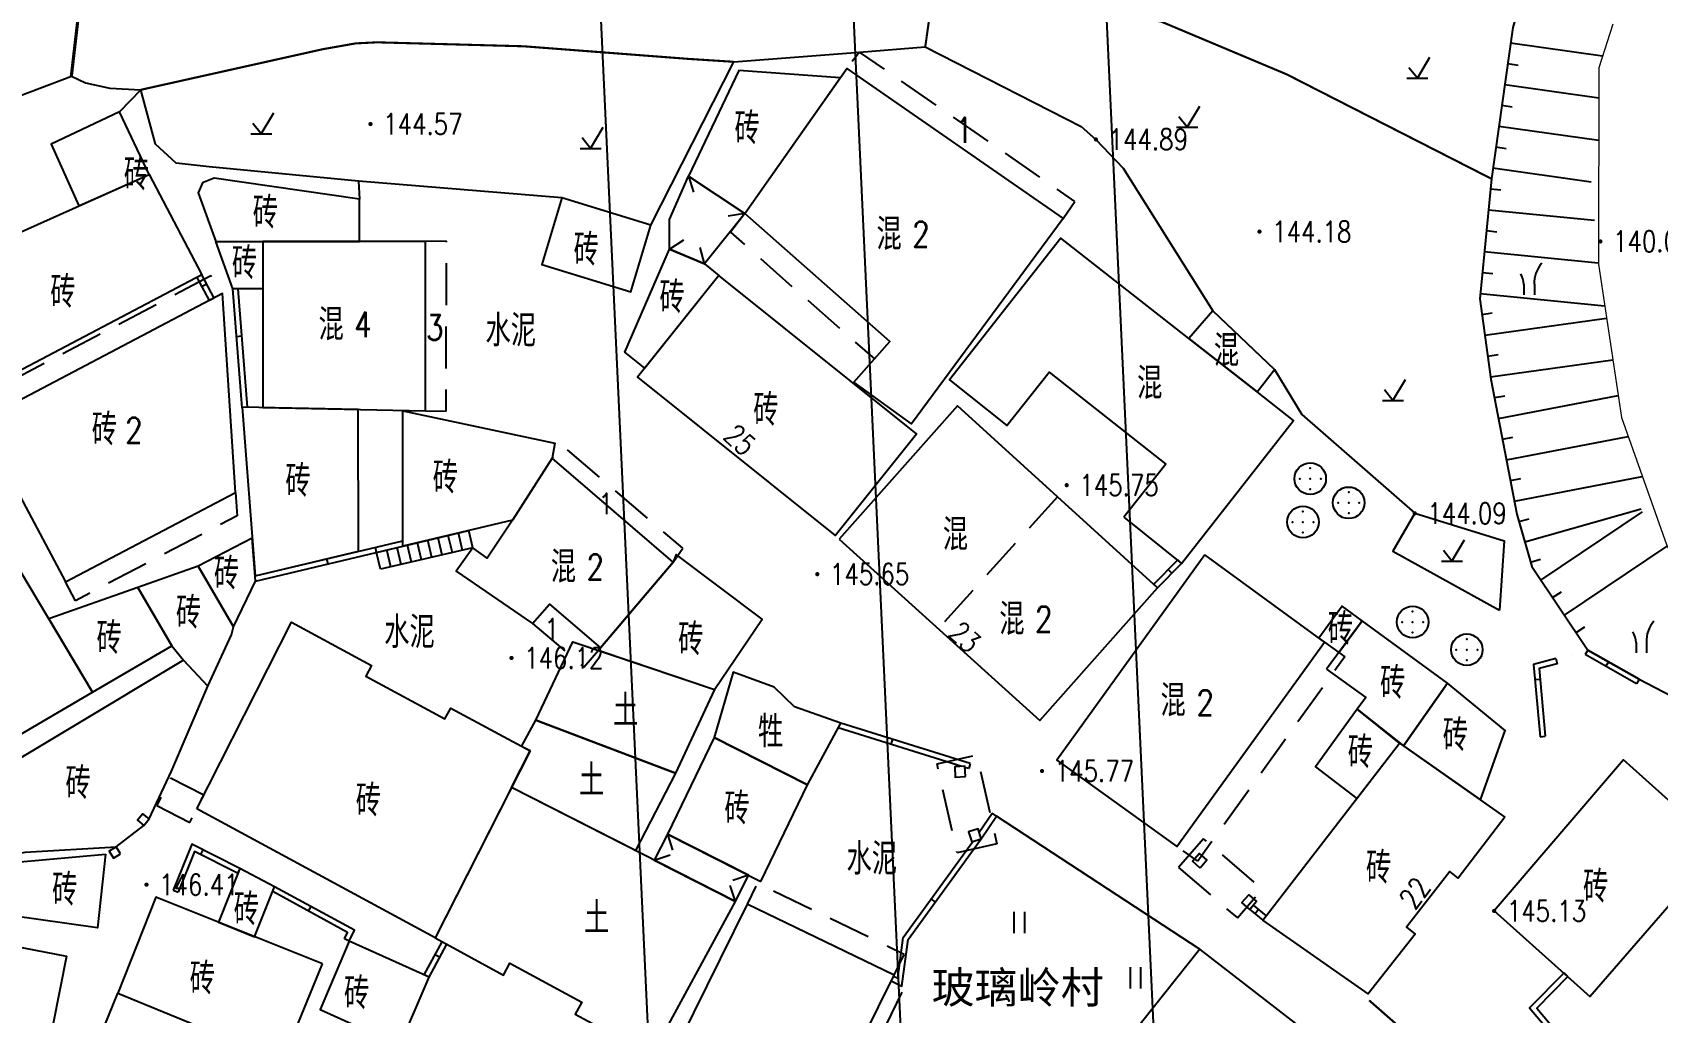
# Model space of a CAD drawing. Extents: x 529262 to 576451, y 2694391 to 2717535.
# Drawn here: x 567220.3 to 567297.5, y 2709296.9 to 2709343.5 of the extents above; entities that cross this region are included whole.
import ezdxf
from ezdxf.enums import TextEntityAlignment as Align
from ezdxf.xclip import XClip

# ---------------------------------------------------------------- set-up
doc = ezdxf.new("R2010")
doc.units = 0
doc.header["$XCLIPFRAME"] = 0
for name, pattern in [('X2', [10, 8, -2]), ('X3', [5, 4, -1]), ('X5', [3, 2, -1])]:
    doc.linetypes.add(name, pattern=pattern)
for name, color, linetype in [('DLDW', 8, 'Continuous'), ('DLSS', 4, 'Continuous'), ('DMTZ', 8, 'Continuous'), ('GCD', 8, 'Continuous'), ('JMD', 8, 'Continuous'), ('PP-COM', 7, 'Continuous'), ('RD-中线', 40, 'Continuous'), ('RD-红线', 7, 'Continuous'), ('ZBTZ', 8, 'Continuous'), ('ZJ', 7, 'Continuous')]:
    doc.layers.add(name, color=color, linetype=linetype)
doc.layers.add('SXSS', color=5, linetype='Continuous', lineweight=0)
doc.styles.add('HZ', font='rs.shx', dxfattribs={"width": 0.8, "bigfont": 'hztxt.shx'})
doc.styles.add('宋体', font='', dxfattribs={"width": 0.75})
doc.styles.get('宋体').set_extended_font_data('SimSun')
doc.linetypes.add('10421', pattern='A,2,[150,AAA.SHX,S=0.5,R=0,X=0,Y=0.5],1e-11', length=2)
doc.linetypes.add('10422', pattern='A,0.75,[150,AAA.SHX,S=0.5,R=0,X=0,Y=0.5],1.5,[177,AAA.SHX,S=1,R=0,X=0,Y=0.4],0.75', length=3)
doc.linetypes.add('1161', pattern='A,0,[149,AAA.SHX,S=0.15,R=0,X=0,Y=0],-1.6', length=1.6)

# ---------------------------------------------------------------- blocks, each defined once
blk = doc.blocks.new('A$C19FD0107')
at = {"layer": 'RD-中线', "color": 8, "linetype": 'Continuous', "flags": 128}
blk.add_lwpolyline([(-3741.979, 15023.644), (-3727.148, 14704.886)], dxfattribs=at)
for points in [[(-4490.734, 14139.438, 0), (-4490.29, 14139.417)], [(-3818.251, 14086.168, 0), (-3817.74, 14086.169)]]:
    blk.add_lwpolyline(points, format="xyb", dxfattribs=at)
at = {"layer": 'RD-红线', "color": 8, "linetype": 'Continuous', "flags": 128}
for points in [[(-3752.515, 14991.884), (-3752.375, 14988.885), (-3740.657, 14737.033)], [(-3728.443, 14990.906), (-3728.303, 14987.898), (-3716.615, 14736.686)]]:
    blk.add_lwpolyline(points, dxfattribs=at)
blk = doc.blocks.new('gc178')
at = {"color": 8, "linetype": 'Continuous'}
blk.add_circle((0, 0), 1.5, dxfattribs=at)
for p in [(-1, 0), (0, 1), (0, 0), (1, 0), (0, -1)]:
    blk.add_point(p, dxfattribs=at)
blk = doc.blocks.new('gc123')
at = {"color": 8}
for p, q in [((0, 0), (1.2, 2)), ((-1, 0), (1, 0)), ((0, 0), (-0.8, 1))]:
    blk.add_line(p, q, dxfattribs=at)
blk = doc.blocks.new('gc246')
at = {"color": 8}
for p, q in [((-0.5, 1), (-0.5, 0)), ((0.5, 1), (0.5, 0))]:
    blk.add_line(p, q, dxfattribs=at)
for centre, radius, start, end in [((-2.94, 0.81), 2.45, 4.3743, 29.0242), ((3.4, 1.11), 2.91, 139.3312, 182.0887)]:
    blk.add_arc(centre, radius, start, end, dxfattribs=at)
blk = doc.blocks.new('gc121')
at = {"color": 8}
for p, q in [((-0.5, -1), (-0.5, 1)), ((0.5, -1), (0.5, 1))]:
    blk.add_line(p, q, dxfattribs=at)
blk = doc.blocks.new('GC200')
at = {"linetype": 'Continuous', "const_width": 0.2, "flags": 128}
blk.add_lwpolyline([(-0.1, 0, 1), (0.1, 0, 1)], format="xyb", close=True, dxfattribs=at)

msp = doc.modelspace()

# ---------------------------------------------------------------- linework, layer by layer
at = {"layer": 'DLDW', "linetype": 'Continuous', "elevation": 146.521, "flags": 128}
msp.add_lwpolyline([(567257.086, 2709307.759), (567258.665, 2709310.696), (567256.463, 2709311.464), (567255.502, 2709312.398), (567253.554, 2709313.111), (567252.652, 2709310.003)], close=True, dxfattribs=at)
at = {"layer": 'DLSS', "linetype": 'X3', "const_width": 0.15, "elevation": 143.883, "flags": 128}
msp.add_lwpolyline([(567225.597, 2709351.749), (567225.069, 2709350.534), (567224.225, 2709349.125), (567222.801, 2709346.97), (567222.579, 2709345.418), (567222.115, 2709341.419)], dxfattribs=at)
at = {"layer": 'DLSS', "linetype": 'X2', "const_width": 0.1, "elevation": 144.405, "flags": 128}
msp.add_lwpolyline([(567295.538, 2709291.238), (567292.826, 2709289.117), (567288.024, 2709293.798), (567283.771, 2709297.526)], dxfattribs=at)
at = {"layer": 'DMTZ'}
for p, q in [((567290.494, 2709343.003, 143.906), (567294.865, 2709342.384, 143.906)), ((567290.214, 2709341.022, 143.906), (567294.682, 2709340.39, 143.906)), ((567289.933, 2709339.042, 143.906), (567294.676, 2709338.371, 143.906)), ((567289.653, 2709337.062, 143.906), (567294.318, 2709336.402, 143.906)), ((567289.436, 2709335.074, 143.906), (567294.478, 2709334.581, 143.906)), ((567289.241, 2709333.084, 143.906), (567294.656, 2709332.554, 143.906)), ((567289.047, 2709331.093, 143.906), (567294.958, 2709330.515, 143.906)), ((567289.264, 2709329.111, 143.906), (567295.047, 2709329.924, 143.906)), ((567289.542, 2709327.131, 143.906), (567295.343, 2709327.946, 143.906)), ((567289.915, 2709325.166, 143.906), (567295.597, 2709326.257, 143.906)), ((567290.292, 2709323.202, 143.906), (567296.072, 2709324.311, 143.906)), ((567290.669, 2709321.238, 143.906), (567296.746, 2709322.404, 143.906)), ((567293.047, 2709315.821, 143.906), (567297.924, 2709319.099, 143.906))]:
    msp.add_line(p, q, dxfattribs=at)
at = {"layer": 'DMTZ', "linetype": 'Continuous'}
for p, q in [((567290.354, 2709342.013, 143.906), (567290.849, 2709341.943, 143.906)), ((567290.074, 2709340.032, 143.906), (567290.569, 2709339.962, 143.906)), ((567289.793, 2709338.052, 143.906), (567290.288, 2709337.982, 143.906)), ((567289.533, 2709336.069, 143.906), (567290.031, 2709336.021, 143.906)), ((567289.339, 2709334.079, 143.906), (567289.836, 2709334.03, 143.906)), ((567289.144, 2709332.088, 143.906), (567289.642, 2709332.04, 143.906)), ((567289.125, 2709330.102, 143.906), (567289.62, 2709330.171, 143.906)), ((567289.403, 2709328.121, 143.906), (567289.898, 2709328.191, 143.906)), ((567289.726, 2709326.148, 143.906), (567290.217, 2709326.242, 143.906)), ((567290.103, 2709324.184, 143.906), (567290.594, 2709324.278, 143.906)), ((567290.48, 2709322.22, 143.906), (567290.971, 2709322.314, 143.906)), ((567290.888, 2709320.263, 143.906), (567291.369, 2709320.399, 143.906)), ((567291.161, 2709319.301, 143.906), (567296.691, 2709320.868, 143.906)), ((567291.931, 2709317.481, 143.906), (567296.757, 2709320.725, 143.906)), ((567291.434, 2709318.339, 143.906), (567291.915, 2709318.475, 143.906)), ((567292.489, 2709316.651, 143.906), (567292.904, 2709316.93, 143.906)), ((567293.605, 2709314.991, 143.906), (567294.02, 2709315.27, 143.906))]:
    msp.add_line(p, q, dxfattribs=at)
at = {"layer": 'DMTZ', "linetype": 'Continuous', "elevation": 143.906, "flags": 128}
msp.add_lwpolyline([(567291.581, 2709347.229), (567290.596, 2709343.721), (567289.58, 2709336.543), (567289.022, 2709330.837), (567289.557, 2709327.03), (567290.788, 2709320.618), (567291.492, 2709318.134), (567294.163, 2709314.161)], dxfattribs=at)
at = {"layer": 'DMTZ', "linetype": '10422', "flags": 128}
for points, elevation in [([(567259.565, 2709342.563), (567262.683, 2709342.815), (567270.09, 2709339.019), (567270.791, 2709338.412), (567272.084, 2709337.042), (567276.352, 2709330.275), (567279.277, 2709327.479)], 144.496), ([(567253.584, 2709342.098), (567259.565, 2709342.563)], 144.486), ([(567279.277, 2709327.479), (567280.573, 2709325.349), (567285.937, 2709320.657), (567290.179, 2709319.345), (567289.962, 2709316.06)], 144.899), ([(567294.163, 2709314.161), (567296.594, 2709312.777), (567298.114, 2709311.988), (567298.736, 2709311.432), (567299.553, 2709310.266), (567300.344, 2709308.279), (567301.07, 2709305.932), (567301.357, 2709305.232), (567305.685, 2709300.508), (567307.731, 2709298.371)], 144.045)]:
    msp.add_lwpolyline(points, dxfattribs=dict(at, elevation=elevation))
at = {"layer": 'DMTZ', "linetype": '10421', "flags": 128}
msp.add_lwpolyline([(567256.826, 2709288.943), (567258.584, 2709291.708), (567261.589, 2709297.917)], dxfattribs=at)
at = {"layer": 'JMD', "linetype": 'Continuous'}
for p, q in [((567251.441, 2709336.669), (567251.665, 2709335.901)), ((567254.109, 2709334.89), (567253.318, 2709334.768)), ((567250.538, 2709333.202), (567251.206, 2709333.644)), ((567252.191, 2709332.496), (567251.996, 2709333.272)), ((567228.317, 2709331.975), (567228.096, 2709331.859)), ((567228.548, 2709331.536, 145.412), (567228.326, 2709331.42, 145.412)), ((567228.894, 2709330.877), (567228.672, 2709330.761)), ((567230.212, 2709329.062), (567229.963, 2709329.042)), ((567236.618, 2709318.798), (567240.997, 2709319.838)), ((567240.218, 2709318.784), (567240.023, 2709319.607)), ((567240.705, 2709318.896), (567240.509, 2709319.722)), ((567241.193, 2709319.009), (567240.996, 2709319.838)), ((567236.615, 2709318.797), (567236.557, 2709319.041)), ((567241.194, 2709319.009), (567236.808, 2709317.998)), ((567237.295, 2709318.11), (567237.104, 2709318.914)), ((567237.782, 2709318.223), (567237.591, 2709319.029)), ((567238.269, 2709318.335), (567238.077, 2709319.145)), ((567238.757, 2709318.447), (567238.564, 2709319.26)), ((567239.244, 2709318.559), (567239.05, 2709319.376)), ((567239.731, 2709318.672), (567239.536, 2709319.491)), ((567234.316, 2709318.252), (567234.258, 2709318.495)), ((567236.808, 2709317.998), (567236.618, 2709318.798)), ((567274.857, 2709318.277), (567274.678, 2709318.452)), ((567273.717, 2709317.117), (567273.538, 2709317.292)), ((567274.401, 2709317.813), (567274.222, 2709317.988)), ((567292.642, 2709313.754), (567292.704, 2709313.512)), ((567294.163, 2709314.161), (567294.039, 2709313.944)), ((567295.135, 2709313.607, 144.252), (567295.011, 2709313.39, 144.252)), ((567291.648, 2709312.759), (567291.897, 2709312.781)), ((567296.594, 2709312.777), (567296.47, 2709312.56)), ((567261.127, 2709309.926), (567261.052, 2709309.687)), ((567291.89, 2709310.044), (567292.139, 2709310.066)), ((567264.82, 2709308.77), (567264.745, 2709308.531)), ((567266.073, 2709306.272), (567265.866, 2709306.412)), ((567266.073, 2709306.272), (567265.866, 2709306.412)), ((567250.43, 2709305.42), (567250.678, 2709304.66)), ((567228.369, 2709304.669), (567228.257, 2709304.446)), ((567249.802, 2709304.186), (567250.562, 2709304.434)), ((567230.127, 2709303.784), (567230.014, 2709303.561)), ((567254.293, 2709303.465), (567253.533, 2709303.215)), ((567226.958, 2709302.754), (567227.19, 2709302.661)), ((567253.664, 2709302.221), (567253.415, 2709302.981)), ((567233.492, 2709301.989), (567233.372, 2709301.769)), ((567263.167, 2709302.196, 147.416), (567262.964, 2709302.343, 147.416)), ((567278.1, 2709301.845), (567278.257, 2709302.04)), ((567278.349, 2709301.644), (567278.506, 2709301.838)), ((567278.723, 2709301.342), (567278.88, 2709301.537)), ((567235.321, 2709300.343), (567235.094, 2709300.449)), ((567239.614, 2709299.566, 147.188), (567239.394, 2709299.685, 147.188)), ((567293.212, 2709298.651), (567293.035, 2709298.827))]:
    msp.add_line(p, q, dxfattribs=at)
at = {"layer": 'JMD', "linetype": 'X5', "flags": 128}
for points, elevation in [([(567269.229, 2709334.657), (567269.789, 2709335.464), (567259.565, 2709342.563), (567258.961, 2709341.786)], 145.742), ([(567254.109, 2709334.89), (567253.436, 2709334.001), (567260.264, 2709327.987)], 147.11), ([(567238.937, 2709325.522), (567239.916, 2709325.513), (567239.942, 2709333.58), (567238.937, 2709333.569)], 145.389), ([(567217.773, 2709325.034), (567217.301, 2709325.931), (567228.746, 2709331.944), (567229.295, 2709331.088)], 145.393), ([(567250.711, 2709318.337), (567251.159, 2709319.007), (567245.453, 2709323.86), (567244.954, 2709323.273)], 146.492), ([(567229.913, 2709321.642), (567229.985, 2709320.538), (567222.308, 2709316.504), (567221.837, 2709317.401)], 149.996), ([(567268.962, 2709321.441), (567263.298, 2709315.173)], 145.857), ([(567244.029, 2709315.416), (567246.465, 2709313.344), (567247.25, 2709314.268)], 146.127), ([(567281.644, 2709314.538), (567282.61, 2709313.843), (567282.429, 2709313.59), (567275.627, 2709304.129), (567274.64, 2709304.839)], 147.528), ([(567261.203, 2709298.717), (567261.682, 2709299.707), (567254.705, 2709303.088), (567254.226, 2709302.098)], 146.685)]:
    msp.add_lwpolyline(points, dxfattribs=dict(at, elevation=elevation))
at = {"layer": 'JMD', "linetype": 'Continuous', "flags": 128}
for points, elevation in [([(567258.645, 2709341.337), (567253.826, 2709341.682), (567251.441, 2709336.669), (567254.109, 2709334.89)], 147.11), ([(567254.109, 2709334.89), (567258.961, 2709341.786), (567269.229, 2709334.657), (567262.028, 2709324.908), (567259.287, 2709326.877), (567260.999, 2709328.822)], 147.11), ([(567225.809, 2709336.749), (567224.399, 2709339.714), (567221.158, 2709338.189), (567222.47, 2709335.255)], 145.412), ([(567225.809, 2709336.749), (567228.317, 2709331.975), (567218.618, 2709326.879), (567215.788, 2709332.266)], 145.412), ([(567235.805, 2709333.569), (567235.805, 2709335.567), (567228.902, 2709336.575), (567228.341, 2709336.348), (567228.145, 2709335.869), (567228.974, 2709333.569), (567231.218, 2709333.569)], 145.043), ([(567254.109, 2709334.89), (567252.191, 2709332.496), (567250.538, 2709333.202), (567250.536, 2709334.607), (567251.441, 2709336.669)], 147.11), ([(567249.641, 2709334.341), (567245.419, 2709335.631), (567244.467, 2709332.467), (567248.689, 2709331.177)], 145.287), ([(567229.785, 2709331.309), (567228.974, 2709333.569), (567231.218, 2709333.569), (567231.218, 2709331.309)], 147.476), ([(567272.122, 2709320.472), (567274.857, 2709318.277), (567280.174, 2709325.066), (567278.448, 2709326.43), (567275.208, 2709328.961), (567269.119, 2709333.724), (567263.829, 2709326.99), (567266.556, 2709324.827), (567268.562, 2709327.366), (567274.107, 2709322.986)], 145.742), ([(567250.538, 2709333.202), (567252.191, 2709332.496), (567252.881, 2709331.943), (567249.357, 2709327.546), (567248.41, 2709328.305)], 144.719), ([(567229.913, 2709321.642), (567229.295, 2709331.088), (567217.773, 2709325.034), (567221.837, 2709317.401)], 149.996), ([(567278.448, 2709326.43), (567279.277, 2709327.479), (567276.352, 2709330.275), (567275.208, 2709328.961)], 145.742), ([(567258.588, 2709319.429), (567268.126, 2709310.81), (567273.717, 2709317.117), (567264.208, 2709325.765)], 145.857), ([(567235.76, 2709318.852), (567235.738, 2709325.586), (567230.228, 2709325.697), (567230.848, 2709317.686)], 146.567), ([(567237.856, 2709319.097), (567237.856, 2709325.522), (567245.088, 2709323.993), (567244.954, 2709323.273), (567243.066, 2709320.328)], 147.923), ([(567216.692, 2709322.92), (567210.608, 2709319.119), (567212.66, 2709315.72), (567213.249, 2709316.075), (567215.183, 2709312.871), (567214.595, 2709312.515), (567216.974, 2709308.574), (567223.116, 2709312.165)], 147.385), ([(567250.711, 2709318.337), (567244.954, 2709323.273), (567243.066, 2709320.328), (567241.876, 2709318.52), (567241.876, 2709318.52), (567241.194, 2709319.009), (567240.394, 2709317.911), (567244.029, 2709315.416), (567244.826, 2709316.347), (567247.25, 2709314.268)], 146.492), ([(567229.821, 2709315.258), (567230.868, 2709317.434), (567230.709, 2709319.48), (567228.14, 2709318.14)], 146.58), ([(567229.821, 2709315.258), (567228.14, 2709318.14), (567225.271, 2709317.131), (567226.886, 2709314.368), (567227.437, 2709313.675), (567228.593, 2709312.441), (567229.731, 2709314.88)], 145.085), ([(567252.669, 2709312.292), (567254.935, 2709315.635), (567250.848, 2709318.697), (567250.711, 2709318.337), (567247.25, 2709314.268), (567247.149, 2709314.15), (567248.701, 2709313.627)], 146.135), ([(567275.971, 2709318.684), (567268.936, 2709308.94), (567274.64, 2709304.839), (567281.644, 2709314.538)], 145.968), ([(567226.886, 2709314.368), (567225.271, 2709317.131), (567221.039, 2709315.642), (567223.116, 2709312.165)], 146.204), ([(567228.073, 2709306.629), (567232.576, 2709315.479), (567236.382, 2709313.426), (567236.111, 2709312.924), (567239.865, 2709310.899), (567240.136, 2709311.401), (567243.905, 2709309.369), (567239.392, 2709300.491)], 147.87), ([(567281.751, 2709313.253), (567283.608, 2709311.914), (567283.206, 2709311.356), (567285.406, 2709309.612), (567287.496, 2709312.587), (567283.434, 2709315.556)], 145.488), ([(567244.18, 2709310.831), (567245.933, 2709314.559), (567252.669, 2709312.292), (567250.81, 2709308.32)], 146.135), ([(567218.033, 2709304.204), (567219.921, 2709304.557), (567224.249, 2709304.82), (567225.564, 2709305.835), (567225.814, 2709306.14), (567226.879, 2709308.411), (567228.593, 2709312.441), (567227.437, 2709313.675), (567216.801, 2709307.3)], 146.596), ([(567289.06, 2709307.047), (567290.232, 2709310.335), (567287.496, 2709312.587), (567285.406, 2709309.612)], 145.249), ([(567285.22, 2709309.743), (567283.206, 2709311.356), (567281.229, 2709308.613), (567283.179, 2709307.105)], 145.271), ([(567250.81, 2709308.32), (567248.917, 2709304.636), (567243.023, 2709307.635), (567243.905, 2709309.369), (567243.507, 2709309.584), (567244.18, 2709310.831)], 146.135), ([(567254.864, 2709303.176), (567257.086, 2709307.759), (567252.652, 2709310.003), (567250.43, 2709305.42)], 146.594), ([(567290.22, 2709306.232), (567288.008, 2709303.334), (567287.597, 2709303.652), (567285.543, 2709300.995), (567285.96, 2709300.673), (567283.723, 2709297.831), (567278.723, 2709301.342), (567285.22, 2709309.743)], 145.271), ([(567300.451, 2709304.838), (567295.862, 2709308.952), (567289.711, 2709301.771), (567294.262, 2709297.716)], 145.23), ([(567264.587, 2709308.154), (567264.559, 2709308.645), (567264.08, 2709308.611), (567264.096, 2709308.123)], 145.965), ([(567253.664, 2709302.221), (567243.023, 2709307.635), (567239.392, 2709300.491), (567242.645, 2709298.727), (567242.953, 2709299.296), (567246.365, 2709297.445), (567246.057, 2709296.877), (567249.696, 2709294.904)], 148.395), ([(567225.814, 2709306.14), (567225.509, 2709306.39), (567225.259, 2709306.085), (567225.564, 2709305.835)], 146.428), ([(567253.664, 2709302.221), (567254.293, 2709303.465), (567250.43, 2709305.42), (567249.802, 2709304.186)], 148.395), ([(567265.346, 2709305.2), (567265.201, 2709305.67), (567264.744, 2709305.522), (567264.889, 2709305.052)], 146.095), ([(567223.734, 2709304.464), (567223.36, 2709300.972), (567219.204, 2709301.553), (567219.517, 2709304.083)], 146.811), ([(567224.452, 2709304.482), (567224.249, 2709304.82), (567223.911, 2709304.617), (567224.114, 2709304.279)], 146.386), ([(567275.744, 2709303.807), (567275.372, 2709304.129), (567275.694, 2709304.501), (567276.066, 2709304.179)], 145.732), ([(567230.127, 2709303.784), (567229.104, 2709301.237), (567230.821, 2709300.548), (567231.774, 2709302.922)], 146.676), ([(567234.047, 2709299.253), (567226.136, 2709302.429), (567224.325, 2709297.873), (567232.156, 2709294.654)], 146.977), ([(567249.755, 2709293.062), (567256.731, 2709289.662), (567261.203, 2709298.717), (567254.226, 2709302.098)], 146.667), ([(567278.1, 2709301.845), (567277.728, 2709302.167), (567278.05, 2709302.539), (567278.422, 2709302.217)], 145.597), ([(567221.889, 2709299.628), (567220.924, 2709294.742), (567210.479, 2709296.606), (567211.475, 2709301.632)], 146.231), ([(567237.718, 2709295.38), (567239.109, 2709298.634), (567235.321, 2709300.343), (567233.93, 2709297.089)], 147.618), ([(567282.532, 2709294.681), (567275.732, 2709299.959), (567269.072, 2709291.604), (567275.831, 2709286.369)], 145.632), ([(567232.863, 2709287.481), (567221.936, 2709291.973), (567224.325, 2709297.873), (567235.252, 2709293.381)], 146.898)]:
    msp.add_lwpolyline(points, close=True, dxfattribs=dict(at, elevation=elevation))
for points in [[(567238.937, 2709333.569), (567231.218, 2709333.569), (567231.218, 2709325.677), (567238.937, 2709325.522)], [(567252.881, 2709331.943), (567249.017, 2709327.121), (567258.397, 2709319.605), (567262.261, 2709324.427)], [(567283.434, 2709315.556), (567282.496, 2709316.242), (567281.387, 2709314.725), (567281.644, 2709314.538), (567282.33, 2709314.045)]]:
    msp.add_lwpolyline(points, close=True, dxfattribs=at)
for points, elevation in [([(567228.894, 2709330.877), (567228.317, 2709331.975)], 145.412), ([(567228.672, 2709330.761), (567228.096, 2709331.859)], 145.412), ([(567296.47, 2709312.56), (567294.039, 2709313.944)], 144.252), ([(567296.594, 2709312.777), (567294.163, 2709314.161)], 144.252), ([(567261.07, 2709298.448), (567261.575, 2709298.199), (567261.873, 2709300.412), (567265.346, 2709305.2), (567266.073, 2709306.272)], 147.416), ([(567265.251, 2709305.506), (567265.866, 2709306.412)], 147.416), ([(567261.181, 2709298.672), (567261.373, 2709298.577), (567261.633, 2709300.508), (567264.942, 2709305.069)], 147.416), ([(567238.88, 2709298.737), (567239.731, 2709300.307)], 147.188), ([(567239.109, 2709298.634), (567239.951, 2709300.188)], 147.188)]:
    msp.add_lwpolyline(points, dxfattribs=dict(at, elevation=elevation))
for points in [[(567230.23, 2709325.672), (567229.784, 2709331.309)], [(567230.479, 2709325.692), (567230.035, 2709331.309)], [(567230.848, 2709317.686), (567237.856, 2709319.349)], [(567230.868, 2709317.434), (567237.856, 2709319.092)], [(567273.538, 2709317.292), (567274.678, 2709318.452)], [(567273.717, 2709317.117), (567274.857, 2709318.277)], [(567292.642, 2709313.754), (567291.584, 2709313.48), (567291.89, 2709310.044)], [(567292.704, 2709313.512), (567291.851, 2709313.291), (567292.139, 2709310.066)], [(567293.45, 2709313.938), (567293.45, 2709313.938)], [(567264.414, 2709308.635), (567258.544, 2709310.472)], [(567264.82, 2709308.77), (567258.665, 2709310.696)], [(567264.745, 2709308.531), (567264.562, 2709308.589)], [(567230.127, 2709303.784), (567227.836, 2709304.938), (567226.958, 2709302.754)], [(567230.014, 2709303.561), (567227.966, 2709304.592), (567227.19, 2709302.661)], [(567235.094, 2709300.449), (567235.238, 2709300.755), (567231.68, 2709302.688)], [(567235.321, 2709300.343), (567235.565, 2709300.862), (567231.774, 2709302.922)], [(567278.1, 2709301.845), (567278.723, 2709301.342)], [(567278.257, 2709302.04), (567278.88, 2709301.537)], [(567293.035, 2709298.827), (567291.396, 2709297.172), (567293.205, 2709295.021), (567294.044, 2709294.002), (567294.623, 2709292.426), (567294.956, 2709291.523)], [(567293.212, 2709298.651), (567291.735, 2709297.158), (567293.398, 2709295.181), (567294.264, 2709294.128), (567294.858, 2709292.512), (567295.191, 2709291.609)]]:
    msp.add_lwpolyline(points, dxfattribs=at)
at = {"layer": 'JMD', "linetype": 'X5', "flags": 128}
for points, elevation in [([(567266.084, 2709304.962), (567264.2, 2709304.535), (567263.245, 2709308.755), (567265.13, 2709309.181)], 146.095), ([(567226.171, 2709306.78), (567227.743, 2709305.98), (567228.403, 2709307.278), (567226.831, 2709308.078)], 147.127)]:
    msp.add_lwpolyline(points, close=True, dxfattribs=dict(at, elevation=elevation))
msp.add_lwpolyline([(567274.718, 2709303.83), (567277.511, 2709301.439), (567278.701, 2709302.811), (567275.908, 2709305.202)], close=True, dxfattribs=at)
at = {"layer": 'SXSS', "color": 8, "linetype": 'Continuous', "flags": 128}
msp.add_lwpolyline([(567295.342, 2709343.888), (567294.685, 2709341.818), (567294.661, 2709332.492), (567295.754, 2709325.21), (567297.89, 2709319.168), (567299.31, 2709316.297)], dxfattribs=at)
at = {"layer": 'ZBTZ', "linetype": 'Continuous', "const_width": 0.1, "flags": 128}
for points, elevation in [([(567289.58, 2709336.543), (567279.854, 2709341.502), (567273.851, 2709344.023), (567274.9, 2709349.923)], 143.906), ([(567273.851, 2709344.023), (567263.743, 2709344.819), (567263.185, 2709344.617), (567262.892, 2709344.294), (567262.683, 2709342.815)], 143.991), ([(567225.419, 2709340.769), (567234.078, 2709342.7), (567235.619, 2709342.972), (567236.641, 2709343.023), (567243.6, 2709342.835), (567251.429, 2709342.236), (567253.584, 2709342.098)], 144.299)]:
    msp.add_lwpolyline(points, dxfattribs=dict(at, elevation=elevation))
at = {"layer": 'ZBTZ', "linetype": '1161', "flags": 128}
for points, elevation in [([(567249.641, 2709334.341), (567253.584, 2709342.098)], 145.287), ([(567219.116, 2709340.276), (567222.115, 2709341.419)], 144.295), ([(567222.115, 2709341.419), (567222.784, 2709341.102), (567223.942, 2709340.844), (567225.419, 2709340.769), (567224.399, 2709339.714)], 144.299), ([(567235.75, 2709336.423), (567228.67, 2709337.106), (567227.1, 2709337.286), (567226.113, 2709338.183), (567225.419, 2709340.769)], 144.993), ([(567245.419, 2709335.631), (567235.75, 2709336.423), (567235.805, 2709335.567)], 144.993), ([(567285.937, 2709320.657), (567284.904, 2709318.855), (567289.962, 2709316.06)], 144.094), ([(567275.742, 2709299.945), (567266.073, 2709306.272)], 145.777)]:
    msp.add_lwpolyline(points, dxfattribs=dict(at, elevation=elevation))

# ---------------------------------------------------------------- block references
at = {"layer": 'DLDW', "linetype": 'Continuous', "xscale": 0.5, "yscale": 0.5, "zscale": 0.5}
for p in [(567280.971, 2709322.299), (567282.803, 2709321.155), (567280.627, 2709320.239), (567285.836, 2709315.491), (567288.412, 2709314.175)]:
    msp.add_blockref('gc178', p, dxfattribs=at)
at = {"layer": 'GCD', "linetype": 'Continuous'}
ref = msp.add_blockref('GC200', (567236.328, 2709339.141, 144.568), dxfattribs=dict(at, xscale=0.5, yscale=0.5, zscale=0.5))
ref.add_attrib('height', '144.57', dxfattribs={"linetype": 'Continuous', "height": 1, "style": 'HZ', "width": 0.8}).set_placement((567236.928, 2709339.141, 144.568), align=Align.MIDDLE_LEFT)
ref = msp.add_blockref('GC200', (567270.791, 2709338.412, 144.888), dxfattribs=dict(at, xscale=0.5, yscale=0.5, zscale=0.5))
ref.add_attrib('height', '144.89', dxfattribs={"linetype": 'Continuous', "height": 1, "style": 'HZ', "width": 0.8}).set_placement((567271.391, 2709338.412, 144.888), align=Align.MIDDLE_LEFT)
ref = msp.add_blockref('GC200', (567278.561, 2709334.035, 144.178), dxfattribs=dict(at, xscale=0.5, yscale=0.5, zscale=0.5))
ref.add_attrib('height', '144.18', dxfattribs={"linetype": 'Continuous', "height": 1, "style": 'HZ', "width": 0.8}).set_placement((567279.161, 2709334.035, 144.178), align=Align.MIDDLE_LEFT)
ref = msp.add_blockref('GC200', (567294.758, 2709333.567, 140.07), dxfattribs=dict(at, xscale=0.5, yscale=0.5, zscale=0.5))
ref.add_attrib('height', '140.07', dxfattribs={"linetype": 'Continuous', "height": 1, "style": 'HZ', "width": 0.8}).set_placement((567295.358, 2709333.567, 140.07), align=Align.MIDDLE_LEFT)
ref = msp.add_blockref('GC200', (567269.403, 2709321.992, 145.754), dxfattribs=dict(at, xscale=0.5, yscale=0.5, zscale=0.5))
ref.add_attrib('height', '145.75', dxfattribs={"linetype": 'Continuous', "height": 1, "style": 'HZ', "width": 0.8}).set_placement((567270.003, 2709321.992, 145.754), align=Align.MIDDLE_LEFT)
ref = msp.add_blockref('GC200', (567285.937, 2709320.657, 144.094), dxfattribs=dict(at, xscale=0.5, yscale=0.5, zscale=0.5))
ref.add_attrib('height', '144.09', dxfattribs={"linetype": 'Continuous', "height": 1, "style": 'HZ', "width": 0.8}).set_placement((567286.537, 2709320.657, 144.094), align=Align.MIDDLE_LEFT)
ref = msp.add_blockref('GC200', (567257.554, 2709317.767, 145.652), dxfattribs=dict(at, xscale=0.5, yscale=0.5, zscale=0.5))
ref.add_attrib('height', '145.65', dxfattribs={"linetype": 'Continuous', "height": 1, "style": 'HZ', "width": 0.8}).set_placement((567258.154, 2709317.767, 145.652), align=Align.MIDDLE_LEFT)
ref = msp.add_blockref('GC200', (567243.027, 2709313.786, 146.117), dxfattribs=dict(at, xscale=0.5, yscale=0.5, zscale=0.5))
ref.add_attrib('height', '146.12', dxfattribs={"linetype": 'Continuous', "height": 1, "style": 'HZ', "width": 0.8}).set_placement((567243.627, 2709313.786, 146.117), align=Align.MIDDLE_LEFT)
ref = msp.add_blockref('GC200', (567268.232, 2709308.418, 145.766), dxfattribs=dict(at, xscale=0.5, yscale=0.5, zscale=0.5))
ref.add_attrib('height', '145.77', dxfattribs={"linetype": 'Continuous', "height": 1, "style": 'HZ', "width": 0.8}).set_placement((567268.832, 2709308.418, 145.766), align=Align.MIDDLE_LEFT)
ref = msp.add_blockref('GC200', (567225.687, 2709303.02, 146.414), dxfattribs=dict(at, xscale=0.5, yscale=0.5, zscale=0.5))
ref.add_attrib('height', '146.41', dxfattribs={"linetype": 'Continuous', "height": 1, "style": 'HZ', "width": 0.8}).set_placement((567226.287, 2709303.02, 146.414), align=Align.MIDDLE_LEFT)
ref = msp.add_blockref('GC200', (567289.711, 2709301.771, 145.129), dxfattribs=dict(at, xscale=0.5, yscale=0.5, zscale=0.5))
ref.add_attrib('height', '145.13', dxfattribs={"linetype": 'Continuous', "height": 1, "style": 'HZ', "width": 0.8}).set_placement((567290.311, 2709301.771, 145.129), align=Align.MIDDLE_LEFT)
at = {"layer": 'PP-COM'}
ref = msp.add_blockref('A$C19FD0107', (570997.993, 2694390.603), dxfattribs=at)
XClip(ref).set_block_clipping_path([(-9366.4383134884, 14428.6043910822), (-3328.4480743363, 17452.7484863754)])
at = {"layer": 'ZBTZ', "linetype": 'Continuous', "xscale": 0.5, "yscale": 0.5, "zscale": 0.5}
for name, p in [('gc123', (567286.061, 2709341.319)), ('gc123', (567231.14, 2709338.673)), ('gc123', (567275.125, 2709338.989)), ('gc123', (567246.785, 2709337.987)), ('gc246', (567291.371, 2709331.031)), ('gc123', (567284.899, 2709326.016)), ('gc123', (567287.703, 2709318.39)), ('gc246', (567296.699, 2709314.024)), ('gc121', (567267.162, 2709301.224)), ('gc121', (567272.677, 2709298.596))]:
    msp.add_blockref(name, p, dxfattribs=at)

# ---------------------------------------------------------------- texts
at = {"layer": 'DLDW', "linetype": 'Continuous', "style": 'HZ', "width": 0.8}
msp.add_text('牲', height=1.5, dxfattribs=at).set_placement((567255.336, 2709310.364), align=Align.MIDDLE)
at = {"layer": 'JMD', "linetype": 'Continuous', "style": 'HZ', "width": 0.8}
for s, height, p in [('砖', 1.5, (567254.821, 2709338.939)), ('砖', 1.5, (567225.809, 2709336.749, 145.412)), ('砖', 1.5, (567231.932, 2709334.935)), ('混', 1.5, (567261.564, 2709333.914)), ('砖', 1.5, (567247.176, 2709333.174)), ('砖', 1.5, (567230.943, 2709332.535)), ('砖', 1.5, (567222.314, 2709331.168)), ('砖', 1.5, (567251.253, 2709330.915)), ('混', 1.5, (567235.057, 2709329.619)), ('混', 1.5, (567277.593, 2709328.381)), ('混', 1.5, (567273.946, 2709326.836)), ('砖', 1.5, (567255.713, 2709325.565)), ('砖', 1.5, (567224.284, 2709324.635)), ('砖', 1.5, (567233.483, 2709322.191, 145.998)), ('砖', 1.5, (567240.481, 2709322.355, 145.998)), ('1', 1, (567247.851, 2709321.111)), ('混', 1.5, (567264.714, 2709319.646)), ('混', 1.5, (567246.092, 2709318.111)), ('砖', 1.5, (567230.088, 2709317.79)), ('砖', 1.5, (567228.284, 2709315.932)), ('混', 1.5, (567267.398, 2709315.632)), ('砖', 1.5, (567283.009, 2709315.161)), ('砖', 1.5, (567224.511, 2709314.729)), ('1', 1, (567245.283, 2709315.158)), ('砖', 1.5, (567252.143, 2709314.671)), ('砖', 1.5, (567285.489, 2709312.601)), ('混', 1.5, (567275.055, 2709311.762)), ('土', 1.5, (567249.043, 2709311.287)), ('砖', 1.5, (567288.469, 2709310.119)), ('砖', 1.5, (567283.954, 2709309.307)), ('土', 1.5, (567247.427, 2709307.976)), ('砖', 1.5, (567223.035, 2709307.842)), ('砖', 1.5, (567236.824, 2709307.017)), ('砖', 1.5, (567254.339, 2709306.638)), ('砖', 1.5, (567284.82, 2709303.825)), ('砖', 1.5, (567222.403, 2709302.777)), ('砖', 1.5, (567295.131, 2709302.923)), ('砖', 1.5, (567231.026, 2709301.847)), ('土', 1.5, (567247.67, 2709301.434)), ('砖', 1.5, (567228.936, 2709298.563)), ('砖', 1.5, (567236.269, 2709297.862))]:
    msp.add_text(s, height=height, dxfattribs=at).set_placement(p, align=Align.MIDDLE_RIGHT)
for s, p in [('1', (567264.118, 2709338.852)), ('2', (567262.064, 2709333.914)), ('4', (567235.557, 2709329.619)), ('3', (567238.968, 2709329.477)), ('2', (567224.673, 2709324.6)), ('2', (567246.592, 2709318.111)), ('2', (567267.898, 2709315.632)), ('2', (567275.57, 2709311.662))]:
    msp.add_text(s, height=1.2, dxfattribs=at).set_placement(p, align=Align.MIDDLE_LEFT)
at = {"layer": 'ZJ', "color": 8, "linetype": 'Continuous', "style": 'HZ', "width": 0.8}
for p in [(567242.99, 2709329.406), (567238.179, 2709315.086), (567260.143, 2709304.321)]:
    msp.add_text('水泥', height=1.5, dxfattribs=at).set_placement(p, align=Align.MIDDLE)
for s, rotation, p in [('25', 316.9024, (567253.881, 2709324.14)), ('23', 316.9024, (567264.561, 2709314.776)), ('22', 53.84996, (567285.932, 2709302.627))]:
    msp.add_text(s, height=1, rotation=rotation, dxfattribs=at).set_placement(p, align=Align.MIDDLE)
at = {"layer": 'ZJ', "color": 8, "linetype": 'Continuous', "style": '宋体'}
msp.add_text('玻璃岭村', height=1.5, dxfattribs=at).set_placement((567267.073, 2709298.168), align=Align.MIDDLE)

doc.saveas('drawing.dxf')
